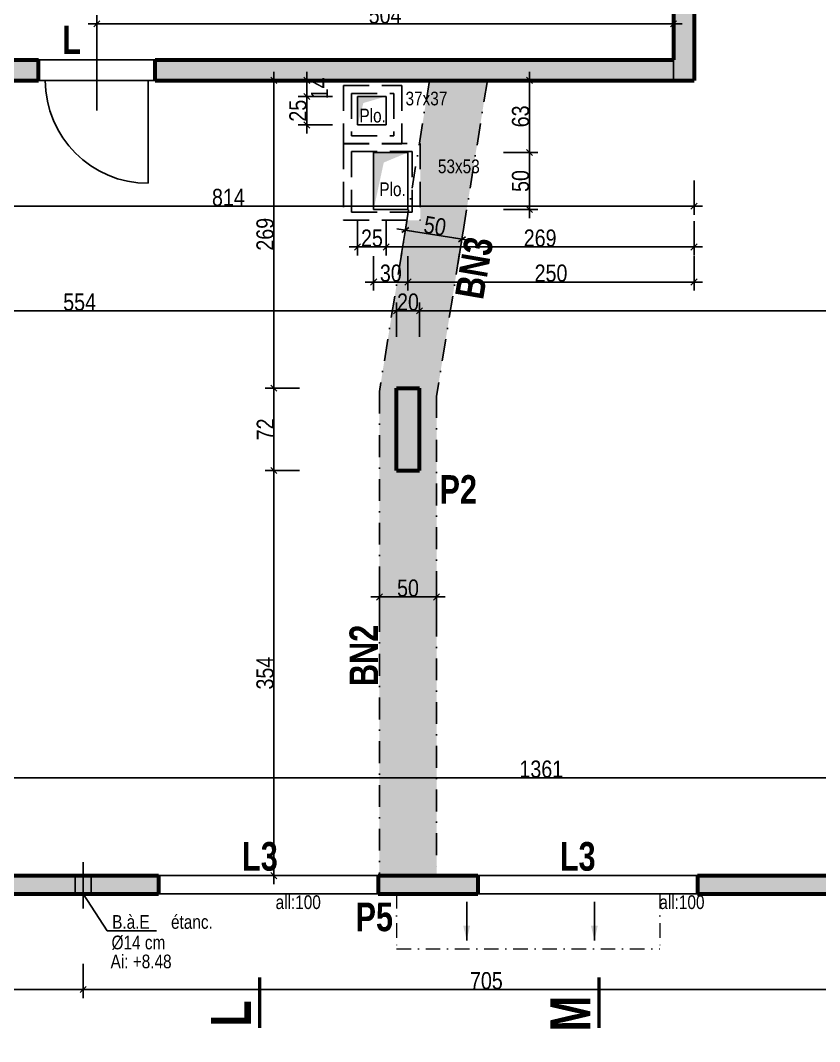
# Model space of a CAD drawing. Header units: millimetres. Extents: x 7120 to 15038, y -9128 to -4928.
# Drawn here: x 12483 to 13181, y -7546 to -6654 of the extents above; entities that cross this region are included whole.
import ezdxf
from ezdxf.enums import TextEntityAlignment as Align

# ---------------------------------------------------------------- set-up
doc = ezdxf.new("R2010")
doc.units = ezdxf.units.MM
for name, pattern in [('CACHE2', [4.7625, 3.175, -1.5875]), ('TIRETPT2', [12.7, 6.35, -3.175, 0, -3.175]), ('TIRETPTX2', [50.8, 25.4, -12.7, 0, -12.7])]:
    doc.linetypes.add(name, pattern=pattern)
for name, color, linetype in [('01_cote_gen', 4, 'Continuous'), ('01_linteaux', 2, 'Continuous'), ('01_poch_BN', 9, 'Continuous'), ('01_poch_murs', 253, 'Continuous'), ('01_poch_poteaux', 250, 'Continuous'), ('01_resv', 32, 'Continuous'), ('01_texte', 230, 'Continuous'), ('AA_COTES', 2, 'Continuous')]:
    doc.layers.add(name, color=color, linetype=linetype)
doc.layers.add('01_murs_coup', color=5, linetype='Continuous', lineweight=60)
doc.layers.add('01_tram_axes', color=2, linetype='TIRETPTX2', lineweight=9)
doc.styles.add('impact', font='impact.ttf')
doc.styles.add('MATTE_TXT', font='arial.ttf')
doc.styles.add('STYLE2', font='ARIALN.TTF')
doc.dimstyles.new('JB50', dxfattribs={"dimscale": 0.1, "dimtxt": 150, "dimasz": 15, "dimexe": 0.1, "dimexo": 0.1, "dimgap": 0.09, "dimtad": 1, "dimdec": 1, "dimdsep": 46, "dimtxsty": 'STYLE2', "dimblk1": 'BOND_G', "dimblk2": 'BOND_D', "dimsah": 1, "dimcen": 1.5, "dimdle": 0.01, "dimse1": 1, "dimse2": 1, "dimclrd": 4, "dimclre": 2, "dimclrt": 6, "dimazin": 2, "dimtfac": 2.333333, "dimtdec": 1, "dimtix": 1, "dimtmove": 2, "dimatfit": 3, "dimldrblk": 'BOND_G', "dimfxl": 1, "dimtolj": 1, "dimtzin": 0, "dimarcsym": 0})

# ---------------------------------------------------------------- blocks, each defined once
blk = doc.blocks.new('BOND_G')
at = {"layer": 'AA_COTES', "color": 0}
for p, q in [((0, -5), (0, 15)), ((5, 0), (-5, 0)), ((1.77, 1.77), (-1.77, -1.77))]:
    blk.add_line(p, q, dxfattribs=at)
blk = doc.blocks.new('BOND_D')
at = {"layer": 'AA_COTES', "color": 0}
for p, q in [((5, 0), (-5, 0)), ((-1.77, -1.77), (1.77, 1.77)), ((0, 5), (0, -15))]:
    blk.add_line(p, q, dxfattribs=at)
blk = doc.blocks.new('*D399')
at = {"layer": '01_cote_gen', "color": 4, "lineweight": -2, "transparency": 16777216}
blk.add_line((12259.13, -7315.61), (13617.13, -7315.61), dxfattribs=at)
at = {"layer": 'DEFPOINTS', "color": 0}
for p in [(13618.63, -7315.61), (12257.63, -7338.11), (13618.63, -7338.11)]:
    blk.add_point(p, dxfattribs=at)
at = {"layer": '01_cote_gen', "color": 4, "lineweight": -2, "transparency": 16777216, "xscale": 1.5, "yscale": 1.5, "zscale": 1.5, "rotation": 180}
blk.add_blockref('BOND_G', (12257.63, -7315.61), dxfattribs=at)
at = {"layer": '01_cote_gen', "color": 4, "lineweight": -2, "transparency": 16777216, "xscale": 1.5, "yscale": 1.5, "zscale": 1.5}
blk.add_blockref('BOND_D', (13618.63, -7315.61), dxfattribs=at)
at = {"layer": '01_cote_gen', "color": 6, "transparency": 16777216, "insert": (12938.13, -7307.94), "char_height": 15, "attachment_point": 5, "style": 'STYLE2'}
blk.add_mtext('\\A1;1361', dxfattribs=at)
blk = doc.blocks.new('*D427')
at = {"layer": '01_cote_gen', "color": 4, "lineweight": -2, "transparency": 16777216}
blk.add_line((12551.13, -6656.54), (13052.12, -6656.54), dxfattribs=at)
at = {"layer": 'DEFPOINTS', "color": 0}
for p in [(13053.62, -6656.54), (13053.62, -6668.07), (12549.63, -6687.94)]:
    blk.add_point(p, dxfattribs=at)
at = {"layer": '01_cote_gen', "color": 4, "lineweight": -2, "transparency": 16777216, "xscale": 1.5, "yscale": 1.5, "zscale": 1.5, "rotation": 180}
blk.add_blockref('BOND_G', (12549.63, -6656.54), dxfattribs=at)
at = {"layer": '01_cote_gen', "color": 4, "lineweight": -2, "transparency": 16777216, "xscale": 1.5, "yscale": 1.5, "zscale": 1.5}
blk.add_blockref('BOND_D', (13053.62, -6656.54), dxfattribs=at)
at = {"layer": '01_cote_gen', "color": 6, "transparency": 16777216, "insert": (12801.62, -6648.87), "char_height": 15, "attachment_point": 5, "style": 'STYLE2'}
blk.add_mtext('\\A1;504', dxfattribs=at)
blk = doc.blocks.new('*D473')
at = {"layer": '01_cote_gen', "color": 4, "lineweight": -2, "transparency": 16777216}
blk.add_line((13070.12, -6815.99), (12259.13, -6815.99), dxfattribs=at)
at = {"layer": 'DEFPOINTS', "color": 0}
for p in [(13071.62, -6705.94), (12257.63, -6802.72), (12257.63, -6815.99)]:
    blk.add_point(p, dxfattribs=at)
at = {"layer": '01_cote_gen', "color": 4, "lineweight": -2, "transparency": 16777216, "xscale": 1.5, "yscale": 1.5, "zscale": 1.5, "rotation": 180}
blk.add_blockref('BOND_D', (12257.63, -6815.99), dxfattribs=at)
at = {"layer": '01_cote_gen', "color": 4, "lineweight": -2, "transparency": 16777216, "xscale": 1.5, "yscale": 1.5, "zscale": 1.5}
blk.add_blockref('BOND_G', (13071.62, -6815.99), dxfattribs=at)
at = {"layer": '01_cote_gen', "color": 6, "transparency": 16777216, "insert": (12664.63, -6808.32), "char_height": 15, "attachment_point": 5, "style": 'STYLE2'}
blk.add_mtext('\\A1;814', dxfattribs=at)
blk = doc.blocks.new('*D558')
at = {"layer": '01_cote_gen', "color": 4, "lineweight": -2, "transparency": 16777216}
blk.add_line((12536.13, -7500.51), (11536.13, -7500.51), dxfattribs=at)
at = {"layer": 'DEFPOINTS', "color": 0}
for p in [(11534.63, -7429.8), (12537.63, -7429.8), (11534.63, -7500.51)]:
    blk.add_point(p, dxfattribs=at)
at = {"layer": '01_cote_gen', "color": 4, "lineweight": -2, "transparency": 16777216, "xscale": 1.5, "yscale": 1.5, "zscale": 1.5, "rotation": 180}
blk.add_blockref('BOND_D', (11534.63, -7500.51), dxfattribs=at)
at = {"layer": '01_cote_gen', "color": 4, "lineweight": -2, "transparency": 16777216, "xscale": 1.5, "yscale": 1.5, "zscale": 1.5}
blk.add_blockref('BOND_G', (12537.63, -7500.51), dxfattribs=at)
at = {"layer": '01_cote_gen', "color": 6, "transparency": 16777216, "insert": (12036.13, -7492.84), "char_height": 15, "attachment_point": 5, "style": 'STYLE2'}
blk.add_mtext('\\A1;1003', dxfattribs=at)
blk = doc.blocks.new('*D559')
at = {"layer": '01_cote_gen', "color": 4, "lineweight": -2, "transparency": 16777216}
blk.add_line((13241.13, -7500.51), (12539.13, -7500.51), dxfattribs=at)
at = {"layer": 'DEFPOINTS', "color": 0}
for p in [(12537.63, -7429.8), (13242.63, -7429.8), (12537.63, -7500.51)]:
    blk.add_point(p, dxfattribs=at)
at = {"layer": '01_cote_gen', "color": 4, "lineweight": -2, "transparency": 16777216, "xscale": 1.5, "yscale": 1.5, "zscale": 1.5, "rotation": 180}
blk.add_blockref('BOND_D', (12537.63, -7500.51), dxfattribs=at)
at = {"layer": '01_cote_gen', "color": 4, "lineweight": -2, "transparency": 16777216, "xscale": 1.5, "yscale": 1.5, "zscale": 1.5}
blk.add_blockref('BOND_G', (13242.63, -7500.51), dxfattribs=at)
at = {"layer": '01_cote_gen', "color": 6, "transparency": 16777216, "insert": (12890.13, -7492.84), "char_height": 15, "attachment_point": 5, "style": 'STYLE2'}
blk.add_mtext('\\A1;705', dxfattribs=at)
blk = doc.blocks.new('*D623')
at = {"layer": '01_cote_gen', "color": 4, "lineweight": -2, "transparency": 16777216}
blk.add_line((12704.4, -7399.46), (12704.4, -7048.46), dxfattribs=at)
at = {"layer": 'DEFPOINTS', "color": 0}
for p in [(12704.4, -7046.96), (12749.33, -7046.96), (12776.83, -7400.96)]:
    blk.add_point(p, dxfattribs=at)
at = {"layer": '01_cote_gen', "color": 4, "lineweight": -2, "transparency": 16777216, "xscale": 1.5, "yscale": 1.5, "zscale": 1.5}
for name, p, rotation in [('BOND_D', (12704.4, -7046.96), 90), ('BOND_G', (12704.4, -7400.96), 270)]:
    blk.add_blockref(name, p, dxfattribs=dict(at, rotation=rotation))
at = {"layer": '01_cote_gen', "color": 6, "transparency": 16777216, "insert": (12696.73, -7223.96), "char_height": 15, "attachment_point": 5, "rotation": 90, "style": 'STYLE2'}
blk.add_mtext('\\A1;354', dxfattribs=at)
blk = doc.blocks.new('*D624')
at = {"layer": '01_cote_gen', "color": 4, "lineweight": -2, "transparency": 16777216}
blk.add_line((12704.4, -7045.46), (12704.4, -6976.46), dxfattribs=at)
at = {"layer": 'DEFPOINTS', "color": 0}
for p in [(12704.4, -6974.96), (12749.33, -6974.96), (12726.9, -7046.96)]:
    blk.add_point(p, dxfattribs=at)
at = {"layer": '01_cote_gen', "color": 4, "lineweight": -2, "transparency": 16777216, "xscale": 1.5, "yscale": 1.5, "zscale": 1.5}
for name, p, rotation in [('BOND_D', (12704.4, -6974.96), 90), ('BOND_G', (12704.4, -7046.96), 270)]:
    blk.add_blockref(name, p, dxfattribs=dict(at, rotation=rotation))
at = {"layer": '01_cote_gen', "color": 6, "transparency": 16777216, "insert": (12696.86, -7010.96), "char_height": 15, "attachment_point": 5, "rotation": 90, "style": 'STYLE2'}
blk.add_mtext('\\A1;72', dxfattribs=at)
blk = doc.blocks.new('*D625')
at = {"layer": '01_cote_gen', "color": 4, "lineweight": -2, "transparency": 16777216}
blk.add_line((12704.4, -6973.46), (12704.4, -6707.44), dxfattribs=at)
at = {"layer": 'DEFPOINTS', "color": 0}
for p in [(12704.4, -6705.94), (12726.9, -6705.94), (12726.9, -6974.96)]:
    blk.add_point(p, dxfattribs=at)
at = {"layer": '01_cote_gen', "color": 4, "lineweight": -2, "transparency": 16777216, "xscale": 1.5, "yscale": 1.5, "zscale": 1.5}
for name, p, rotation in [('BOND_D', (12704.4, -6705.94), 90), ('BOND_G', (12704.4, -6974.96), 270)]:
    blk.add_blockref(name, p, dxfattribs=dict(at, rotation=rotation))
at = {"layer": '01_cote_gen', "color": 6, "transparency": 16777216, "insert": (12696.73, -6840.45), "char_height": 15, "attachment_point": 5, "rotation": 90, "style": 'STYLE2'}
blk.add_mtext('\\A1;269', dxfattribs=at)
blk = doc.blocks.new('*D626')
at = {"layer": '01_cote_gen', "color": 4, "lineweight": -2, "transparency": 16777216}
blk.add_line((12259.13, -6907.46), (12810.13, -6907.46), dxfattribs=at)
at = {"layer": 'DEFPOINTS', "color": 0}
for p in [(12811.63, -6907.46), (12257.63, -6924.8), (12811.63, -6974.96)]:
    blk.add_point(p, dxfattribs=at)
at = {"layer": '01_cote_gen', "color": 4, "lineweight": -2, "transparency": 16777216, "xscale": 1.5, "yscale": 1.5, "zscale": 1.5, "rotation": 180}
blk.add_blockref('BOND_G', (12257.63, -6907.46), dxfattribs=at)
at = {"layer": '01_cote_gen', "color": 4, "lineweight": -2, "transparency": 16777216, "xscale": 1.5, "yscale": 1.5, "zscale": 1.5}
blk.add_blockref('BOND_D', (12811.63, -6907.46), dxfattribs=at)
at = {"layer": '01_cote_gen', "color": 6, "transparency": 16777216, "insert": (12534.63, -6899.82), "char_height": 15, "attachment_point": 5, "style": 'STYLE2'}
blk.add_mtext('\\A1;554', dxfattribs=at)
blk = doc.blocks.new('*D627')
at = {"layer": '01_cote_gen', "color": 4, "lineweight": -2, "transparency": 16777216}
blk.add_line((12813.13, -6907.46), (12830.13, -6907.46), dxfattribs=at)
at = {"layer": 'DEFPOINTS', "color": 0}
for p in [(12811.63, -6914.96), (12831.63, -6907.46), (12831.63, -6974.96)]:
    blk.add_point(p, dxfattribs=at)
at = {"layer": '01_cote_gen', "color": 4, "lineweight": -2, "transparency": 16777216, "xscale": 1.5, "yscale": 1.5, "zscale": 1.5, "rotation": 180}
blk.add_blockref('BOND_G', (12811.63, -6907.46), dxfattribs=at)
at = {"layer": '01_cote_gen', "color": 4, "lineweight": -2, "transparency": 16777216, "xscale": 1.5, "yscale": 1.5, "zscale": 1.5}
blk.add_blockref('BOND_D', (12831.63, -6907.46), dxfattribs=at)
at = {"layer": '01_cote_gen', "color": 6, "transparency": 16777216, "insert": (12821.63, -6899.79), "char_height": 15, "attachment_point": 5, "style": 'STYLE2'}
blk.add_mtext('\\A1;20', dxfattribs=at)
blk = doc.blocks.new('*D628')
at = {"layer": '01_cote_gen', "color": 4, "lineweight": -2, "transparency": 16777216}
blk.add_line((12833.13, -6907.46), (13617.13, -6907.46), dxfattribs=at)
at = {"layer": 'DEFPOINTS', "color": 0}
for p in [(13618.63, -6907.46), (12831.63, -6929.96), (13618.63, -6929.96)]:
    blk.add_point(p, dxfattribs=at)
at = {"layer": '01_cote_gen', "color": 4, "lineweight": -2, "transparency": 16777216, "xscale": 1.5, "yscale": 1.5, "zscale": 1.5, "rotation": 180}
blk.add_blockref('BOND_G', (12831.63, -6907.46), dxfattribs=at)
at = {"layer": '01_cote_gen', "color": 4, "lineweight": -2, "transparency": 16777216, "xscale": 1.5, "yscale": 1.5, "zscale": 1.5}
blk.add_blockref('BOND_D', (13618.63, -6907.46), dxfattribs=at)
at = {"layer": '01_cote_gen', "color": 6, "transparency": 16777216, "insert": (13225.13, -6899.79), "char_height": 15, "attachment_point": 5, "style": 'STYLE2'}
blk.add_mtext('\\A1;787', dxfattribs=at)
blk = doc.blocks.new('*D669')
at = {"layer": '01_cote_gen', "color": 4, "lineweight": -2, "transparency": 16777216}
blk.add_line((12733.14, -6743.46), (12733.14, -6721.46), dxfattribs=at)
at = {"layer": 'DEFPOINTS', "color": 0}
for p in [(12733.14, -6719.96), (12777.6, -6719.96), (12777.6, -6744.96)]:
    blk.add_point(p, dxfattribs=at)
at = {"layer": '01_cote_gen', "color": 4, "lineweight": -2, "transparency": 16777216, "xscale": 1.5, "yscale": 1.5, "zscale": 1.5}
for name, p, rotation in [('BOND_D', (12733.14, -6719.96), 90), ('BOND_G', (12733.14, -6744.96), 270)]:
    blk.add_blockref(name, p, dxfattribs=dict(at, rotation=rotation))
at = {"layer": '01_cote_gen', "color": 6, "transparency": 16777216, "insert": (12725.47, -6732.46), "char_height": 15, "attachment_point": 5, "rotation": 90, "style": 'STYLE2'}
blk.add_mtext('\\A1;25', dxfattribs=at)
blk = doc.blocks.new('*D670')
at = {"layer": '01_cote_gen', "color": 4, "lineweight": -2, "transparency": 16777216}
blk.add_line((12733.14, -6718.46), (12733.14, -6707.44), dxfattribs=at)
at = {"layer": 'DEFPOINTS', "color": 0}
for p in [(12733.14, -6705.94), (12746.91, -6705.94), (12746.91, -6719.96)]:
    blk.add_point(p, dxfattribs=at)
at = {"layer": '01_cote_gen', "color": 4, "lineweight": -2, "transparency": 16777216, "xscale": 1.5, "yscale": 1.5, "zscale": 1.5}
for name, p, rotation in [('BOND_D', (12733.14, -6705.94), 90), ('BOND_G', (12733.14, -6719.96), 270)]:
    blk.add_blockref(name, p, dxfattribs=dict(at, rotation=rotation))
at = {"layer": '01_cote_gen', "color": 6, "transparency": 16777216, "insert": (12744.28, -6712.95), "char_height": 15, "attachment_point": 5, "rotation": 90, "style": 'STYLE2'}
blk.add_mtext('\\A1;14', dxfattribs=at)
blk = doc.blocks.new('*D671')
at = {"layer": '01_cote_gen', "color": 4, "lineweight": -2, "transparency": 16777216}
blk.add_line((12927.72, -6707.44), (12927.72, -6767.41), dxfattribs=at)
at = {"layer": 'DEFPOINTS', "color": 0}
for p in [(12918.8, -6705.94), (12892.21, -6768.91), (12927.72, -6768.91)]:
    blk.add_point(p, dxfattribs=at)
at = {"layer": '01_cote_gen', "color": 4, "lineweight": -2, "transparency": 16777216, "xscale": 1.5, "yscale": 1.5, "zscale": 1.5}
for name, p, rotation in [('BOND_G', (12927.72, -6705.94), 90), ('BOND_D', (12927.72, -6768.91), 270)]:
    blk.add_blockref(name, p, dxfattribs=dict(at, rotation=rotation))
at = {"layer": '01_cote_gen', "color": 6, "transparency": 16777216, "insert": (12920.06, -6737.43), "char_height": 15, "attachment_point": 5, "rotation": 90, "style": 'STYLE2'}
blk.add_mtext('\\A1;63', dxfattribs=at)
blk = doc.blocks.new('*D672')
at = {"layer": '01_cote_gen', "color": 4, "lineweight": -2, "transparency": 16777216}
blk.add_line((12927.72, -6770.41), (12927.72, -6817.41), dxfattribs=at)
at = {"layer": 'DEFPOINTS', "color": 0}
for p in [(12892.21, -6768.91), (12892.21, -6818.91), (12927.72, -6818.91)]:
    blk.add_point(p, dxfattribs=at)
at = {"layer": '01_cote_gen', "color": 4, "lineweight": -2, "transparency": 16777216, "xscale": 1.5, "yscale": 1.5, "zscale": 1.5}
for name, p, rotation in [('BOND_G', (12927.72, -6768.91), 90), ('BOND_D', (12927.72, -6818.91), 270)]:
    blk.add_blockref(name, p, dxfattribs=dict(at, rotation=rotation))
at = {"layer": '01_cote_gen', "color": 6, "transparency": 16777216, "insert": (12920.06, -6793.91), "char_height": 15, "attachment_point": 5, "rotation": 90, "style": 'STYLE2'}
blk.add_mtext('\\A1;50', dxfattribs=at)
blk = doc.blocks.new('*D673')
at = {"layer": '01_cote_gen', "color": 4, "lineweight": -2, "transparency": 16777216}
blk.add_line((13070.12, -6851.56), (12804.1, -6851.56), dxfattribs=at)
at = {"layer": 'DEFPOINTS', "color": 0}
for p in [(13071.62, -6798.28), (12802.6, -6837.29), (12802.6, -6851.56)]:
    blk.add_point(p, dxfattribs=at)
at = {"layer": '01_cote_gen', "color": 4, "lineweight": -2, "transparency": 16777216, "xscale": 1.5, "yscale": 1.5, "zscale": 1.5, "rotation": 180}
blk.add_blockref('BOND_D', (12802.6, -6851.56), dxfattribs=at)
at = {"layer": '01_cote_gen', "color": 4, "lineweight": -2, "transparency": 16777216, "xscale": 1.5, "yscale": 1.5, "zscale": 1.5}
blk.add_blockref('BOND_G', (13071.62, -6851.56), dxfattribs=at)
at = {"layer": '01_cote_gen', "color": 6, "transparency": 16777216, "insert": (12937.11, -6843.89), "char_height": 15, "attachment_point": 5, "style": 'STYLE2'}
blk.add_mtext('\\A1;269', dxfattribs=at)
blk = doc.blocks.new('*D674')
at = {"layer": '01_cote_gen', "color": 4, "lineweight": -2, "transparency": 16777216}
blk.add_line((12801.1, -6851.56), (12779.1, -6851.56), dxfattribs=at)
at = {"layer": 'DEFPOINTS', "color": 0}
for p in [(12777.6, -6824.79), (12802.6, -6824.79), (12777.6, -6851.56)]:
    blk.add_point(p, dxfattribs=at)
at = {"layer": '01_cote_gen', "color": 4, "lineweight": -2, "transparency": 16777216, "xscale": 1.5, "yscale": 1.5, "zscale": 1.5, "rotation": 180}
blk.add_blockref('BOND_D', (12777.6, -6851.56), dxfattribs=at)
at = {"layer": '01_cote_gen', "color": 4, "lineweight": -2, "transparency": 16777216, "xscale": 1.5, "yscale": 1.5, "zscale": 1.5}
blk.add_blockref('BOND_G', (12802.6, -6851.56), dxfattribs=at)
at = {"layer": '01_cote_gen', "color": 6, "transparency": 16777216, "insert": (12790.1, -6843.89), "char_height": 15, "attachment_point": 5, "style": 'STYLE2'}
blk.add_mtext('\\A1;25', dxfattribs=at)
blk = doc.blocks.new('*D675')
at = {"layer": '01_cote_gen', "color": 4, "lineweight": -2, "transparency": 16777216}
blk.add_line((13070.12, -6882.18), (12823.12, -6882.18), dxfattribs=at)
at = {"layer": 'DEFPOINTS', "color": 0}
for p in [(12821.62, -6855.85), (13071.62, -6860.42), (12821.62, -6882.18)]:
    blk.add_point(p, dxfattribs=at)
at = {"layer": '01_cote_gen', "color": 4, "lineweight": -2, "transparency": 16777216, "xscale": 1.5, "yscale": 1.5, "zscale": 1.5, "rotation": 180}
blk.add_blockref('BOND_D', (12821.62, -6882.18), dxfattribs=at)
at = {"layer": '01_cote_gen', "color": 4, "lineweight": -2, "transparency": 16777216, "xscale": 1.5, "yscale": 1.5, "zscale": 1.5}
blk.add_blockref('BOND_G', (13071.62, -6882.18), dxfattribs=at)
at = {"layer": '01_cote_gen', "color": 6, "transparency": 16777216, "insert": (12946.62, -6874.51), "char_height": 15, "attachment_point": 5, "style": 'STYLE2'}
blk.add_mtext('\\A1;250', dxfattribs=at)
blk = doc.blocks.new('*D676')
at = {"layer": '01_cote_gen', "color": 4, "lineweight": -2, "transparency": 16777216}
blk.add_line((12820.12, -6882.18), (12793.12, -6882.18), dxfattribs=at)
at = {"layer": 'DEFPOINTS', "color": 0}
for p in [(12791.62, -6830.85), (12821.62, -6830.85), (12791.62, -6882.18)]:
    blk.add_point(p, dxfattribs=at)
at = {"layer": '01_cote_gen', "color": 4, "lineweight": -2, "transparency": 16777216, "xscale": 1.5, "yscale": 1.5, "zscale": 1.5, "rotation": 180}
blk.add_blockref('BOND_D', (12791.62, -6882.18), dxfattribs=at)
at = {"layer": '01_cote_gen', "color": 4, "lineweight": -2, "transparency": 16777216, "xscale": 1.5, "yscale": 1.5, "zscale": 1.5}
blk.add_blockref('BOND_G', (12821.62, -6882.18), dxfattribs=at)
at = {"layer": '01_cote_gen', "color": 6, "transparency": 16777216, "insert": (12806.62, -6874.51), "char_height": 15, "attachment_point": 5, "style": 'STYLE2'}
blk.add_mtext('\\A1;30', dxfattribs=at)
blk = doc.blocks.new('*D746')
at = {"layer": '01_cote_gen', "color": 4, "lineweight": -2, "transparency": 16777216}
blk.add_line((12820.83, -6837.06), (12867.23, -6844.53), dxfattribs=at)
at = {"layer": 'DEFPOINTS', "color": 0}
for p in [(12817.64, -6847.43), (12868.71, -6844.77), (12867.01, -6855.38)]:
    blk.add_point(p, dxfattribs=at)
at = {"layer": '01_cote_gen', "color": 4, "lineweight": -2, "transparency": 16777216, "xscale": 1.5, "yscale": 1.5, "zscale": 1.5}
for name, p, rotation in [('BOND_G', (12819.35, -6836.82), 170.8532669490571), ('BOND_D', (12868.71, -6844.77), 350.8532669490571)]:
    blk.add_blockref(name, p, dxfattribs=dict(at, rotation=rotation))
at = {"layer": '01_cote_gen', "color": 6, "transparency": 16777216, "insert": (12845.25, -6833.23), "char_height": 15, "attachment_point": 5, "rotation": 350.85327, "style": 'STYLE2'}
blk.add_mtext('\\A1;50', dxfattribs=at)
blk = doc.blocks.new('*D747')
at = {"layer": '01_cote_gen', "color": 4, "lineweight": -2, "transparency": 16777216}
blk.add_line((12798.13, -7157.43), (12845.13, -7157.43), dxfattribs=at)
at = {"layer": 'DEFPOINTS', "color": 0}
for p in [(12796.63, -7105.18), (12846.63, -7105.18), (12846.63, -7157.43)]:
    blk.add_point(p, dxfattribs=at)
at = {"layer": '01_cote_gen', "color": 4, "lineweight": -2, "transparency": 16777216, "xscale": 1.5, "yscale": 1.5, "zscale": 1.5, "rotation": 180}
blk.add_blockref('BOND_G', (12796.63, -7157.43), dxfattribs=at)
at = {"layer": '01_cote_gen', "color": 4, "lineweight": -2, "transparency": 16777216, "xscale": 1.5, "yscale": 1.5, "zscale": 1.5}
blk.add_blockref('BOND_D', (12846.63, -7157.43), dxfattribs=at)
at = {"layer": '01_cote_gen', "color": 6, "transparency": 16777216, "insert": (12821.63, -7149.76), "char_height": 15, "attachment_point": 5, "style": 'STYLE2'}
blk.add_mtext('\\A1;50', dxfattribs=at)

msp = doc.modelspace()

# ---------------------------------------------------------------- hatches: boundary and pattern name
at = {"layer": '01_poch_BN'}
h = msp.add_hatch(color=256, dxfattribs=at)
h.dxf.hatch_style = 1
h.paths.add_polyline_path([(12891.07, -6705.94), (12840.42, -6705.94), (12831.52, -6761.23), (12832.33, -6761.23), (12832.33, -6828.23), (12820.73, -6828.23), (12796.63, -6977.95), (12796.63, -7400.96), (12846.63, -7400.96), (12846.63, -6981.95)])
h.paths.add_polyline_path([(12831.63, -6974.96), (12831.63, -7046.96), (12811.63, -7046.96), (12811.63, -6974.96)], flags=16)
h.paths.add_polyline_path([(12808.51, -6915.32), (12835.12, -6915.32), (12835.12, -6884.1), (12808.51, -6884.1)], flags=24)
h.paths.add_polyline_path([(12793.39, -6890.04), (12820.01, -6890.04), (12820.01, -6858.81), (12793.39, -6858.81)], flags=9)
h.paths.add_polyline_path([(12829.73, -6846.46), (12856, -6850.69), (12860.96, -6819.86), (12834.69, -6815.63)], flags=24)
h.paths.add_polyline_path([(12808.4, -7165.29), (12835.02, -7165.29), (12835.02, -7134.07), (12808.4, -7134.07)], flags=24)
h.paths.add_polyline_path([(12816.42, -6731.15), (12859.09, -6731.15), (12859.09, -6712.76), (12816.42, -6712.76)], flags=25)
h.paths.add_polyline_path([(12844.73, -6790.44), (12887.4, -6790.44), (12887.4, -6772.04), (12844.73, -6772.04)], flags=24)
at = {"layer": '01_poch_murs'}
h = msp.add_hatch(color=256, dxfattribs=at)
h.dxf.hatch_style = 1
h.paths.add_polyline_path([(12498.63, -6687.94), (12257.63, -6687.94), (12257.63, -6705.94), (12498.63, -6705.94)])
h.paths.add_polyline_path([(13053.62, -6687.94), (12600.63, -6687.94), (12600.63, -6705.94), (13053.62, -6705.94)])
h = msp.add_hatch(color=256, dxfattribs=at)
h.dxf.hatch_style = 1
h.paths.add_polyline_path([(12239.63, -7400.96), (12059.63, -7400.96), (12059.63, -7416.96), (12239.63, -7416.96)])
h.paths.add_polyline_path([(11787.63, -7400.96), (11744.63, -7400.96), (11744.63, -7416.21), (11787.63, -7416.21)])
h.paths.add_polyline_path([(11647.63, -7400.96), (11424.63, -7400.96), (11424.63, -7416.96), (11625.63, -7416.96), (11625.63, -7636.96), (11645.63, -7636.96), (11645.63, -7416.96), (11647.63, -7416.96)])
h.paths.add_polyline_path([(12282.63, -7400.96), (12257.63, -7400.96), (12257.63, -7416.96), (12282.63, -7416.96)])
h.paths.add_polyline_path([(12603.63, -7400.96), (12474.63, -7400.96), (12474.63, -7416.96), (12603.63, -7416.96)])
h = msp.add_hatch(color=256, dxfattribs=at)
h.dxf.hatch_style = 1
h.paths.add_polyline_path([(13618.63, -7400.96), (13459.63, -7400.96), (13459.63, -7416.96), (13618.63, -7416.96)])
h.paths.add_polyline_path([(13267.63, -7400.96), (13074.63, -7400.96), (13074.63, -7416.96), (13267.63, -7416.96)])
h.paths.add_polyline_path([(12882.63, -7400.96), (12795.63, -7400.96)])
at = {"layer": '01_poch_poteaux'}
h = msp.add_hatch(color=256, dxfattribs=at)
h.dxf.hatch_style = 1
h.paths.add_polyline_path([(13071.62, -6563.94), (13071.62, -6545.94), (13053.62, -6545.94), (13053.62, -6563.94), (13053.62, -6687.94), (13053.62, -6705.94), (13071.62, -6705.94)])
h = msp.add_hatch(color=256, dxfattribs=at)
h.dxf.hatch_style = 1
h.paths.add_polyline_path([(12831.63, -6974.96), (12811.63, -6974.96), (12811.63, -7046.96), (12831.63, -7046.96)])
h = msp.add_hatch(color=256, dxfattribs=at)
h.dxf.hatch_style = 1
h.paths.add_polyline_path([(12882.63, -7400.96), (12795.63, -7400.96), (12795.63, -7416.96), (12882.63, -7416.96)])

# ---------------------------------------------------------------- linework, layer by layer
at = {"layer": '01_linteaux'}
for p, q in [((12549.63, -6732.19), (12549.63, -6665.08)), ((12498.63, -6687.94), (12600.63, -6687.94)), ((12498.63, -6705.94), (12600.63, -6705.94)), ((12594.63, -6705.94), (12594.63, -6795.94)), ((12603.63, -7400.96), (12795.63, -7400.96)), ((12882.63, -7400.96), (13074.63, -7400.96)), ((12603.63, -7416.96), (12795.63, -7416.96)), ((12882.63, -7416.96), (13074.63, -7416.96))]:
    msp.add_line(p, q, dxfattribs=at)
at = {"layer": '01_linteaux', "linetype": 'CACHE2', "ltscale": 7}
for p, q in [((12765.33, -6710.41), (12816.33, -6710.41)), ((12765.33, -6710.41), (12765.33, -6761.41)), ((12816.33, -6710.41), (12816.33, -6761.41)), ((12772.33, -6717.41), (12809.33, -6717.41)), ((12772.33, -6717.41), (12772.33, -6754.41)), ((12809.33, -6717.41), (12809.33, -6754.41)), ((12772.33, -6754.41), (12809.33, -6754.41)), ((12765.33, -6761.23), (12832.33, -6761.23)), ((12765.33, -6761.23), (12765.33, -6828.23)), ((12765.33, -6761.41), (12816.33, -6761.41)), ((12832.33, -6761.23), (12832.33, -6828.23)), ((12772.33, -6768.23), (12825.33, -6768.23)), ((12772.33, -6768.23), (12772.33, -6821.23)), ((12825.33, -6768.23), (12825.33, -6821.23)), ((12772.33, -6821.23), (12825.33, -6821.23)), ((12765.33, -6828.23), (12832.33, -6828.23))]:
    msp.add_line(p, q, dxfattribs=at)
at = {"layer": '01_linteaux', "linetype": 'TIRETPT2', "ltscale": 3}
for p, q in [((12840.42, -6705.94), (12796.63, -6977.95)), ((12891.07, -6705.94), (12846.63, -6981.95)), ((12796.63, -6977.95), (12796.63, -7400.96)), ((12846.63, -6981.95), (12846.63, -7400.96))]:
    msp.add_line(p, q, dxfattribs=at)
at = {"layer": '01_linteaux'}
msp.add_arc((12594.63, -6705.94), 90, 180, 270, dxfattribs=at)
at = {"layer": '01_murs_coup'}
for p, q in [((13053.62, -6563.94), (13053.62, -6687.94)), ((13071.62, -6563.94), (13071.62, -6705.94)), ((11545.63, -6687.94), (12498.63, -6687.94)), ((12498.63, -6705.94), (12498.63, -6687.94)), ((12600.63, -6705.94), (12600.63, -6687.94)), ((12600.63, -6687.94), (13053.62, -6687.94)), ((12257.63, -6705.94), (12498.63, -6705.94)), ((12600.63, -6705.94), (13071.62, -6705.94)), ((12811.63, -6974.96), (12831.63, -6974.96)), ((12811.63, -7046.96), (12811.63, -6974.96)), ((12831.63, -7046.96), (12831.63, -6974.96)), ((12811.63, -7046.96), (12831.63, -7046.96)), ((12474.63, -7400.96), (12603.63, -7400.96)), ((12603.63, -7400.96), (12603.63, -7416.96)), ((12795.63, -7400.96), (12882.63, -7400.96)), ((12795.63, -7400.96), (12795.63, -7416.96)), ((12882.63, -7400.96), (12882.63, -7416.96)), ((13074.63, -7400.96), (13074.63, -7416.96)), ((13074.63, -7400.96), (13267.63, -7400.96)), ((12474.63, -7416.96), (12603.63, -7416.96)), ((12795.63, -7416.96), (12882.63, -7416.96)), ((13074.63, -7416.96), (13267.63, -7416.96))]:
    msp.add_line(p, q, dxfattribs=at)
at = {"layer": '01_poch_poteaux'}
msp.add_line((13053.62, -6687.94), (13053.62, -6705.94), dxfattribs=at)
at = {"layer": '01_resv'}
for p, q in [((12777.6, -6744.96), (12777.6, -6719.96)), ((12777.6, -6719.96), (12802.6, -6719.96)), ((12802.6, -6719.96), (12802.6, -6744.96)), ((12790.1, -6744.96), (12777.6, -6744.96)), ((12802.6, -6744.96), (12777.6, -6744.96)), ((12802.6, -6744.96), (12790.1, -6744.96)), ((12791.62, -6818.91), (12791.62, -6768.91)), ((12791.62, -6768.91), (12821.62, -6768.91)), ((12821.62, -6768.91), (12821.62, -6818.91)), ((12821.62, -6818.91), (12791.62, -6818.91)), ((12821.62, -6818.91), (12791.62, -6818.91)), ((12537.63, -7389.2), (12537.63, -7429.8)), ((12530.63, -7400.96), (12530.63, -7416.96)), ((12544.63, -7400.96), (12544.63, -7416.96))]:
    msp.add_line(p, q, dxfattribs=at)
for points in [[(12777.6, -6744.96), (12777.6, -6719.96), (12782.61, -6725.76)], [(12777.6, -6719.96), (12802.6, -6719.96), (12782.61, -6725.76)], [(12791.62, -6818.91), (12791.62, -6768.91), (12800.44, -6777.77)], [(12791.62, -6768.91), (12821.62, -6768.91), (12800.44, -6777.77)], [(12530.63, -7400.96), (12530.63, -7416.96), (12544.63, -7416.96), (12544.63, -7400.96)]]:
    msp.add_solid(points, dxfattribs=at)
at = {"layer": '01_texte'}
for p, q in [((12537.63, -7416.96), (12558.62, -7449.18)), ((12872.93, -7457.56), (12872.93, -7423.7)), ((12984.54, -7457.56), (12984.54, -7423.7)), ((12558.62, -7449.18), (12601.71, -7449.18))]:
    msp.add_line(p, q, dxfattribs=at)
at = {"layer": '01_texte', "const_width": 3}
for points in [[(12692.01, -7489.93), (12692.01, -7534.18)], [(12988.63, -7489.93), (12988.63, -7534.18)]]:
    msp.add_lwpolyline(points, dxfattribs=at)
at = {"layer": '01_texte'}
for points in [[(12872.93, -7457.56), (12869.94, -7444.77), (12872.93, -7444.77)], [(12872.93, -7457.56), (12875.91, -7444.77), (12872.93, -7444.77)], [(12984.54, -7457.56), (12981.56, -7444.77), (12984.54, -7444.77)], [(12984.54, -7457.56), (12987.52, -7444.77), (12984.54, -7444.77)]]:
    msp.add_solid(points, dxfattribs=at)
at = {"layer": '01_tram_axes', "ltscale": 0.5}
for p, q in [((12811.62, -7416.96), (12811.62, -7464.96)), ((13041.62, -7416.96), (13041.62, -7464.96)), ((12811.62, -7464.96), (13041.62, -7464.96))]:
    msp.add_line(p, q, dxfattribs=at)

# ---------------------------------------------------------------- texts
at = {"layer": '01_resv', "style": 'MATTE_TXT', "width": 0.8}
for s, p in [('37x37', (12819.48, -6731.42)), ('Plo.', (12779.19, -6746.33)), ('53x53', (12847.79, -6790.71)), ('Plo.', (12796.58, -6810.73))]:
    msp.add_text(s, height=12, dxfattribs=at).set_placement(p, align=Align.BOTTOM_LEFT)
at = {"layer": '01_texte', "style": 'impact'}
for s, p in [('L ', (12531.33, -6690.53)), ('P2', (12865.54, -7083.47)), ('L3', (12692.22, -7404.06)), ('L3', (12969.97, -7404.06)), ('P5', (12792.13, -7456.99))]:
    msp.add_text(s, height=25, dxfattribs=at).set_placement(p, align=Align.BOTTOM_CENTER)
for s, height, rotation, p in [('BN3', 25, 80.21131, (12899.11, -6873.23)), ('BN2', 25, 90, (12803.02, -7208.51)), ('L', 35, 90, (12694.87, -7521.48)), ('M', 35, 90, (12991.48, -7521.48))]:
    msp.add_text(s, height=height, rotation=rotation, dxfattribs=at).set_placement(p, align=Align.BOTTOM_CENTER)
at = {"layer": '01_texte', "style": 'MATTE_TXT', "width": 0.8}
for s, p in [('all:100', (12725.69, -7433.73)), ('all:100', (13061.02, -7433.73)), ('B.à.E', (12579.47, -7450.99)), ('étanc.', (12632.77, -7450.99)), ('%%C14 cm', (12586.03, -7468.95)), ('Ai: +8.48', (12588.34, -7485.53))]:
    msp.add_text(s, height=12, dxfattribs=at).set_placement(p, align=Align.BOTTOM_CENTER)

# ---------------------------------------------------------------- dimensions: what is measured, and where the dimension line sits
at = {"layer": '01_cote_gen'}
for base, p1, p2, picture, middle in [((13053.62, -6656.54), (12549.63, -6687.94), (13053.62, -6668.07), '*D427', (12801.62, -6648.87)), ((12257.63, -6815.99), (13071.62, -6705.94), (12257.63, -6802.72), '*D473', (12664.63, -6808.32)), ((12802.6, -6851.56), (13071.62, -6798.28), (12802.6, -6837.29), '*D673', (12937.11, -6843.89)), ((12777.6, -6851.56), (12802.6, -6824.79), (12777.6, -6824.79), '*D674', (12790.1, -6843.89)), ((12791.62, -6882.18), (12821.62, -6830.85), (12791.62, -6830.85), '*D676', (12806.62, -6874.51)), ((12821.62, -6882.18), (13071.62, -6860.42), (12821.62, -6855.85), '*D675', (12946.62, -6874.51)), ((12811.63, -6907.46), (12257.63, -6924.8), (12811.63, -6974.96), '*D626', (12534.63, -6899.82)), ((12831.63, -6907.46), (12811.63, -6914.96), (12831.63, -6974.96), '*D627', (12821.63, -6899.79)), ((13618.63, -6907.46), (12831.63, -6929.96), (13618.63, -6929.96), '*D628', (13225.13, -6899.79)), ((13618.63, -7315.61), (12257.63, -7338.11), (13618.63, -7338.11), '*D399', (12938.13, -7307.94)), ((11534.63, -7500.51), (12537.63, -7429.8), (11534.63, -7429.8), '*D558', (12036.13, -7492.84)), ((12537.63, -7500.51), (13242.63, -7429.8), (12537.63, -7429.8), '*D559', (12890.13, -7492.84))]:
    dim = msp.add_linear_dim(base=base, p1=p1, p2=p2, dimstyle='JB50', dxfattribs=at)
    dim.commit()
    dim.dimension.update_dxf_attribs({"geometry": picture, "text_midpoint": middle})
for base, p1, p2, picture, middle in [((12704.4, -6705.94), (12726.9, -6974.96), (12726.9, -6705.94), '*D625', (12696.73, -6840.45)), ((12927.72, -6768.91), (12918.8, -6705.94), (12892.21, -6768.91), '*D671', (12920.06, -6737.43)), ((12733.14, -6719.96), (12777.6, -6744.96), (12777.6, -6719.96), '*D669', (12725.47, -6732.46)), ((12927.72, -6818.91), (12892.21, -6768.91), (12892.21, -6818.91), '*D672', (12920.06, -6793.91)), ((12704.4, -6974.96), (12726.9, -7046.96), (12749.33, -6974.96), '*D624', (12696.86, -7010.96)), ((12704.4, -7046.96), (12776.83, -7400.96), (12749.33, -7046.96), '*D623', (12696.73, -7223.96))]:
    dim = msp.add_linear_dim(base=base, p1=p1, p2=p2, angle=90, dimstyle='JB50', dxfattribs=at)
    dim.commit()
    dim.dimension.update_dxf_attribs({"geometry": picture, "text_midpoint": middle})
dim = msp.add_linear_dim(base=(12733.14, -6705.94), p1=(12746.91, -6719.96), p2=(12746.91, -6705.94), angle=90, dimstyle='JB50', dxfattribs=at)
dim.commit()
dim.dimension.update_dxf_attribs({"geometry": '*D670', "text_midpoint": (12744.28, -6712.95), "dimtype": 160})
for p1, p2, distance, picture, middle in [((12817.64, -6847.43), (12867.01, -6855.38), 10.74, '*D746', (12845.25, -6833.23)), ((12796.63, -7105.18), (12846.63, -7105.18), -52.25, '*D747', (12821.63, -7149.76))]:
    dim = msp.add_aligned_dim(p1=p1, p2=p2, distance=distance, dimstyle='JB50', dxfattribs=at)
    dim.commit()
    dim.dimension.update_dxf_attribs({"geometry": picture, "text_midpoint": middle})

doc.saveas('drawing.dxf')
